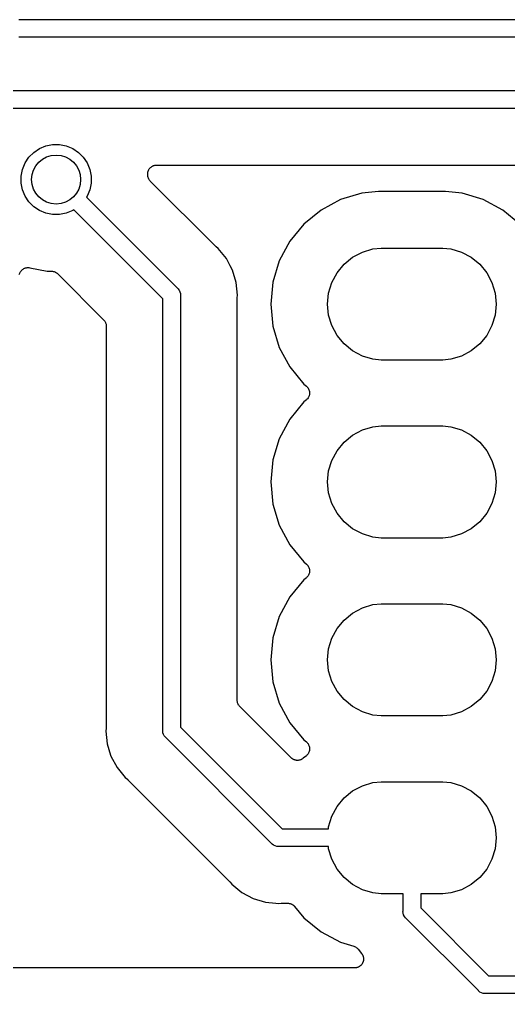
# Model space of a CAD drawing. Extents: x 2.36 to 5.74, y -5.58 to -1.66.
# Drawn here: x 2.704 to 2.979, y -4.488 to -3.94 of the extents above; entities that cross this region are included whole.
import ezdxf

# ---------------------------------------------------------------- set-up
doc = ezdxf.new("R2010")
doc.units = 0
doc.header["$MEASUREMENT"] = 0
doc.layers.add('BLACK', color=7, linetype='CONTINUOUS')

msp = doc.modelspace()

# ---------------------------------------------------------------- linework, layer by layer
at = {"layer": 'BLACK', "linetype": 'CONTINUOUS'}
for p, q in [((2.70408, -3.94), (3.06293, -3.94)), ((3.06475, -3.95), (2.70408, -3.95)), ((2.50707, -3.98), (3.25975, -3.98)), ((3.25793, -3.99), (2.50525, -3.99)), ((2.71245, -4.01471), (2.71568, -4.01256)), ((2.71568, -4.01256), (2.71926, -4.01107)), ((2.71926, -4.01107), (2.72306, -4.01031)), ((2.72306, -4.01031), (2.72694, -4.01031)), ((2.72694, -4.01031), (2.73074, -4.01107)), ((2.73074, -4.01107), (2.73432, -4.01256)), ((2.73432, -4.01256), (2.73755, -4.01471)), ((2.70756, -4.02068), (2.70971, -4.01745)), ((2.70971, -4.01745), (2.71245, -4.01471)), ((2.73755, -4.01471), (2.74029, -4.01745)), ((2.74029, -4.01745), (2.74244, -4.02068)), ((2.70531, -4.02806), (2.70607, -4.02426)), ((2.70607, -4.02426), (2.70756, -4.02068)), ((2.74244, -4.02068), (2.74393, -4.02426)), ((2.74393, -4.02426), (2.74469, -4.02806)), ((2.7769, -4.02484), (2.77713, -4.02443)), ((2.77713, -4.02443), (2.77735, -4.02402)), ((2.77735, -4.02402), (2.77736, -4.024)), ((2.77736, -4.024), (2.77737, -4.02399)), ((2.77737, -4.02399), (2.77767, -4.02363)), ((2.77767, -4.02363), (2.77797, -4.02326)), ((2.77797, -4.02326), (2.77799, -4.02325)), ((2.77799, -4.02325), (2.778, -4.02324)), ((2.778, -4.02324), (2.77836, -4.02294)), ((2.77836, -4.02294), (2.77873, -4.02265)), ((2.77873, -4.02265), (2.77874, -4.02264)), ((2.77874, -4.02264), (2.77876, -4.02263)), ((2.77876, -4.02263), (2.77918, -4.02241)), ((2.77918, -4.02241), (2.77959, -4.02219)), ((2.77959, -4.02219), (2.77961, -4.02218)), ((2.77961, -4.02218), (2.77962, -4.02218)), ((2.77962, -4.02218), (2.78007, -4.02204)), ((2.78007, -4.02204), (2.78052, -4.02191)), ((2.78052, -4.02191), (2.78054, -4.0219)), ((2.78054, -4.0219), (2.78056, -4.0219)), ((2.78056, -4.0219), (2.78103, -4.02186)), ((2.78103, -4.02186), (2.7815, -4.02181)), ((2.7815, -4.02181), (3.24268, -4.02181)), ((2.70531, -4.03194), (2.70531, -4.02806)), ((2.74469, -4.02806), (2.74469, -4.03194)), ((2.7765, -4.02674), (2.77655, -4.02627)), ((2.7765, -4.02677), (2.7765, -4.02674)), ((2.7765, -4.02678), (2.7765, -4.02677)), ((2.7765, -4.02681), (2.7765, -4.02678)), ((2.7765, -4.02678), (2.7765, -4.02678)), ((2.7765, -4.02737), (2.7765, -4.02681)), ((2.77654, -4.02783), (2.7765, -4.02737)), ((2.77658, -4.02829), (2.77654, -4.02783)), ((2.77655, -4.02627), (2.7766, -4.02581)), ((2.77659, -4.02831), (2.77658, -4.02829)), ((2.77659, -4.02834), (2.77659, -4.02831)), ((2.77672, -4.02878), (2.77659, -4.02834)), ((2.7766, -4.02579), (2.77661, -4.02577)), ((2.7766, -4.02581), (2.7766, -4.02579)), ((2.77661, -4.02577), (2.77675, -4.02532)), ((2.77685, -4.02922), (2.77672, -4.02878)), ((2.77675, -4.02532), (2.77689, -4.02487)), ((2.77687, -4.02925), (2.77685, -4.02922)), ((2.77687, -4.02927), (2.77687, -4.02925)), ((2.77709, -4.02968), (2.77687, -4.02927)), ((2.77689, -4.02487), (2.7769, -4.02486)), ((2.7769, -4.02486), (2.7769, -4.02484)), ((2.7773, -4.03009), (2.77709, -4.02968)), ((2.77732, -4.03011), (2.7773, -4.03009)), ((2.77733, -4.03013), (2.77732, -4.03011)), ((2.77762, -4.03049), (2.77733, -4.03013)), ((2.70607, -4.03574), (2.70531, -4.03194)), ((2.74469, -4.03194), (2.74393, -4.03574)), ((2.77791, -4.03085), (2.77762, -4.03049)), ((2.77795, -4.03089), (2.77791, -4.03085)), ((2.77796, -4.0309), (2.77795, -4.03089)), ((2.77795, -4.03089), (2.77795, -4.03089)), ((2.77795, -4.03089), (2.77795, -4.03089)), ((2.81458, -4.06752), (2.77796, -4.0309)), ((2.70756, -4.03932), (2.70607, -4.03574)), ((2.70971, -4.04255), (2.70756, -4.03932)), ((2.74244, -4.03932), (2.74202, -4.03995)), ((2.74202, -4.03995), (2.79336, -4.09129)), ((2.74393, -4.03574), (2.74244, -4.03932)), ((2.89684, -4.03761), (2.88491, -4.04123)), ((2.90614, -4.03669), (2.89684, -4.03761)), ((2.94386, -4.03669), (2.90614, -4.03669)), ((2.95316, -4.03761), (2.94386, -4.03669)), ((2.96509, -4.04123), (2.95316, -4.03761)), ((2.71245, -4.04529), (2.70971, -4.04255)), ((2.71568, -4.04744), (2.71245, -4.04529)), ((2.88491, -4.04123), (2.87391, -4.04711)), ((2.97609, -4.04711), (2.96509, -4.04123)), ((2.71926, -4.04893), (2.71568, -4.04744)), ((2.72306, -4.04969), (2.71926, -4.04893)), ((2.72694, -4.04969), (2.72306, -4.04969)), ((2.73074, -4.04893), (2.72694, -4.04969)), ((2.73432, -4.04744), (2.73074, -4.04893)), ((2.73495, -4.04702), (2.73432, -4.04744)), ((2.785, -4.09707), (2.73495, -4.04702)), ((2.87391, -4.04711), (2.86427, -4.05502)), ((2.98573, -4.05502), (2.97609, -4.04711)), ((2.86427, -4.05502), (2.85636, -4.06466)), ((2.81474, -4.06765), (2.81458, -4.06752)), ((2.81489, -4.0678), (2.81474, -4.06765)), ((2.81494, -4.06785), (2.81489, -4.0678)), ((2.81616, -4.06884), (2.81494, -4.06785)), ((2.85636, -4.06466), (2.85048, -4.07566)), ((2.90308, -4.06896), (2.9077, -4.0685)), ((2.9077, -4.0685), (2.9423, -4.0685)), ((2.9423, -4.0685), (2.94692, -4.06896)), ((2.82076, -4.07445), (2.81616, -4.06884)), ((2.88687, -4.07762), (2.89167, -4.07369)), ((2.89167, -4.07369), (2.89714, -4.07076)), ((2.89714, -4.07076), (2.90308, -4.06896)), ((2.94692, -4.06896), (2.95286, -4.07076)), ((2.95286, -4.07076), (2.95833, -4.07369)), ((2.95833, -4.07369), (2.96313, -4.07762)), ((2.70876, -4.07951), (2.70924, -4.07947)), ((2.70924, -4.07947), (2.70925, -4.07947)), ((2.70925, -4.07947), (2.70927, -4.07947)), ((2.70927, -4.07947), (2.70974, -4.07952)), ((2.82291, -4.07847), (2.82076, -4.07445)), ((2.82417, -4.08085), (2.82291, -4.07847)), ((2.82291, -4.07847), (2.82291, -4.07847)), ((2.85048, -4.07566), (2.84686, -4.08759)), ((2.88294, -4.08242), (2.88687, -4.07762)), ((2.96313, -4.07762), (2.96706, -4.08242)), ((2.70434, -4.08343), (2.70449, -4.08298)), ((2.70449, -4.08298), (2.70463, -4.08253)), ((2.70463, -4.08251), (2.70464, -4.0825)), ((2.70463, -4.08253), (2.70463, -4.08251)), ((2.70464, -4.0825), (2.70487, -4.08208)), ((2.70487, -4.08208), (2.70509, -4.08167)), ((2.70509, -4.08167), (2.7051, -4.08166)), ((2.7051, -4.08166), (2.70511, -4.08164)), ((2.70511, -4.08164), (2.70541, -4.08128)), ((2.70541, -4.08128), (2.70571, -4.08092)), ((2.70571, -4.08092), (2.70573, -4.08091)), ((2.70573, -4.08089), (2.7061, -4.0806)), ((2.70573, -4.08091), (2.70573, -4.08089)), ((2.7061, -4.0806), (2.70647, -4.0803)), ((2.70647, -4.0803), (2.70648, -4.08029)), ((2.70648, -4.08029), (2.7065, -4.08028)), ((2.7065, -4.08028), (2.70691, -4.08006)), ((2.70691, -4.08006), (2.70733, -4.07984)), ((2.70733, -4.07984), (2.70735, -4.07984)), ((2.70735, -4.07984), (2.70736, -4.07983)), ((2.70736, -4.07983), (2.70781, -4.0797)), ((2.70781, -4.0797), (2.70827, -4.07956)), ((2.70827, -4.07956), (2.70828, -4.07956)), ((2.70828, -4.07956), (2.7083, -4.07956)), ((2.7083, -4.07956), (2.70876, -4.07951)), ((2.70974, -4.07952), (2.71021, -4.07956)), ((2.71021, -4.07956), (2.71993, -4.0815)), ((2.71993, -4.0815), (2.72237, -4.0815)), ((2.72237, -4.0815), (2.72238, -4.0815)), ((2.72238, -4.0815), (2.72238, -4.0815)), ((2.72238, -4.0815), (2.72238, -4.0815)), ((2.72238, -4.0815), (2.72244, -4.0815)), ((2.72244, -4.0815), (2.7229, -4.08155)), ((2.7229, -4.08155), (2.72335, -4.08159)), ((2.72335, -4.08159), (2.72338, -4.0816)), ((2.72338, -4.0816), (2.72341, -4.08161)), ((2.72341, -4.08161), (2.72385, -4.08175)), ((2.72385, -4.08175), (2.72429, -4.08188)), ((2.72429, -4.08188), (2.72431, -4.08189)), ((2.72431, -4.08189), (2.72434, -4.0819)), ((2.72434, -4.0819), (2.72474, -4.08212)), ((2.72474, -4.08212), (2.72515, -4.08234)), ((2.72515, -4.08234), (2.72517, -4.08236)), ((2.72517, -4.08236), (2.72519, -4.08237)), ((2.72519, -4.08237), (2.72555, -4.08267)), ((2.72555, -4.08267), (2.7259, -4.08296)), ((2.7259, -4.08296), (2.75172, -4.10878)), ((2.82628, -4.08778), (2.82417, -4.08085)), ((2.88001, -4.08789), (2.88294, -4.08242)), ((2.96706, -4.08242), (2.96999, -4.08789)), ((2.82699, -4.095), (2.82628, -4.08778)), ((2.84686, -4.08759), (2.84564, -4.1)), ((2.87821, -4.09383), (2.88001, -4.08789)), ((2.96999, -4.08789), (2.97179, -4.09383)), ((2.79336, -4.09129), (2.79355, -4.09145)), ((2.79355, -4.09145), (2.79405, -4.09205)), ((2.79405, -4.09205), (2.79418, -4.09221)), ((2.79418, -4.09221), (2.79464, -4.09308)), ((2.79464, -4.09308), (2.79493, -4.09402)), ((2.79493, -4.09402), (2.79502, -4.095)), ((2.79502, -4.095), (2.795, -4.09525)), ((2.795, -4.09525), (2.795, -4.33793)), ((2.82684, -4.09656), (2.82699, -4.095)), ((2.8776, -4.1), (2.87821, -4.09383)), ((2.97179, -4.09383), (2.9724, -4.1)), ((2.785, -4.33975), (2.785, -4.09707)), ((2.82681, -4.09698), (2.82684, -4.09677)), ((2.82681, -4.09705), (2.82681, -4.09698)), ((2.82681, -4.32268), (2.82681, -4.09705)), ((2.82684, -4.09677), (2.82684, -4.09656)), ((2.84564, -4.1), (2.84686, -4.11241)), ((2.87821, -4.10617), (2.8776, -4.1)), ((2.9724, -4.1), (2.97179, -4.10617)), ((2.88001, -4.11211), (2.87821, -4.10617)), ((2.97179, -4.10617), (2.96999, -4.11211)), ((2.75172, -4.10878), (2.75174, -4.10879)), ((2.75174, -4.10879), (2.75174, -4.1088)), ((2.75174, -4.1088), (2.75174, -4.1088)), ((2.75174, -4.1088), (2.75177, -4.10883)), ((2.75177, -4.10883), (2.75206, -4.10919)), ((2.75206, -4.10919), (2.75235, -4.10955)), ((2.75235, -4.10955), (2.75237, -4.10957)), ((2.75237, -4.10957), (2.75238, -4.1096)), ((2.75238, -4.1096), (2.7526, -4.11001)), ((2.7526, -4.11001), (2.75281, -4.11041)), ((2.75281, -4.11041), (2.75282, -4.11044)), ((2.75282, -4.11044), (2.75283, -4.11046)), ((2.75283, -4.11046), (2.75296, -4.11091)), ((2.75296, -4.11091), (2.75309, -4.11135)), ((2.75309, -4.11135), (2.7531, -4.11137)), ((2.7531, -4.11137), (2.7531, -4.1114)), ((2.7531, -4.1114), (2.75314, -4.11186)), ((2.75314, -4.11186), (2.75319, -4.11232)), ((2.75319, -4.11232), (2.75319, -4.33795)), ((2.88294, -4.11758), (2.88001, -4.11211)), ((2.96999, -4.11211), (2.96706, -4.11758)), ((2.84686, -4.11241), (2.85048, -4.12434)), ((2.88687, -4.12238), (2.88294, -4.11758)), ((2.96706, -4.11758), (2.96313, -4.12238)), ((2.89167, -4.12631), (2.88687, -4.12238)), ((2.96313, -4.12238), (2.95833, -4.12631)), ((2.85048, -4.12434), (2.85636, -4.13534)), ((2.89714, -4.12924), (2.89167, -4.12631)), ((2.95833, -4.12631), (2.95286, -4.12924)), ((2.90308, -4.13104), (2.89714, -4.12924)), ((2.9077, -4.1315), (2.90308, -4.13104)), ((2.9423, -4.1315), (2.9077, -4.1315)), ((2.94692, -4.13104), (2.9423, -4.1315)), ((2.95286, -4.12924), (2.94692, -4.13104)), ((2.85636, -4.13534), (2.86427, -4.14498)), ((2.86427, -4.14498), (2.86568, -4.14613)), ((2.86568, -4.14613), (2.86571, -4.14616)), ((2.86571, -4.14616), (2.86571, -4.14616)), ((2.86571, -4.14616), (2.86571, -4.14616)), ((2.86571, -4.14616), (2.86573, -4.14618)), ((2.86573, -4.14618), (2.86606, -4.14652)), ((2.86606, -4.14652), (2.86639, -4.14686)), ((2.86639, -4.14686), (2.8664, -4.14687)), ((2.8664, -4.14687), (2.86641, -4.14688)), ((2.86641, -4.14688), (2.86667, -4.14728)), ((2.86667, -4.14728), (2.86693, -4.14767)), ((2.86693, -4.14767), (2.86693, -4.14768)), ((2.86693, -4.14768), (2.86694, -4.1477)), ((2.86694, -4.1477), (2.86712, -4.14814)), ((2.86712, -4.14814), (2.8673, -4.14857)), ((2.8673, -4.14857), (2.8673, -4.14859)), ((2.8673, -4.14859), (2.8673, -4.1486)), ((2.8673, -4.1486), (2.86739, -4.14907)), ((2.86748, -4.15054), (2.86738, -4.151)), ((2.86739, -4.14907), (2.86748, -4.14953)), ((2.86748, -4.14953), (2.86748, -4.14955)), ((2.86748, -4.14955), (2.86748, -4.14956)), ((2.86748, -4.14956), (2.86748, -4.15003)), ((2.86748, -4.15003), (2.86748, -4.15051)), ((2.86748, -4.15051), (2.86748, -4.15052)), ((2.86748, -4.15052), (2.86748, -4.15054)), ((2.86427, -4.15502), (2.85636, -4.16466)), ((2.86568, -4.15387), (2.86427, -4.15502)), ((2.86601, -4.15353), (2.86568, -4.15387)), ((2.86635, -4.1532), (2.86601, -4.15353)), ((2.86636, -4.15319), (2.86635, -4.1532)), ((2.86637, -4.15318), (2.86636, -4.15319)), ((2.86663, -4.15278), (2.86637, -4.15318)), ((2.86689, -4.15239), (2.86663, -4.15278)), ((2.8669, -4.15238), (2.86689, -4.15239)), ((2.86691, -4.15236), (2.8669, -4.15238)), ((2.86709, -4.15192), (2.86691, -4.15236)), ((2.86728, -4.15149), (2.86709, -4.15192)), ((2.86738, -4.151), (2.86728, -4.15146)), ((2.86728, -4.15146), (2.86728, -4.15148)), ((2.86728, -4.15148), (2.86728, -4.15149)), ((2.85636, -4.16466), (2.85048, -4.17566)), ((2.89167, -4.17369), (2.89714, -4.17076)), ((2.89714, -4.17076), (2.90308, -4.16896)), ((2.90308, -4.16896), (2.9077, -4.1685)), ((2.9077, -4.1685), (2.9423, -4.1685)), ((2.9423, -4.1685), (2.94692, -4.16896)), ((2.94692, -4.16896), (2.95286, -4.17076)), ((2.95286, -4.17076), (2.95833, -4.17369)), ((2.85048, -4.17566), (2.84686, -4.18759)), ((2.88294, -4.18242), (2.88687, -4.17762)), ((2.88687, -4.17762), (2.89167, -4.17369)), ((2.95833, -4.17369), (2.96313, -4.17762)), ((2.96313, -4.17762), (2.96706, -4.18242)), ((2.88001, -4.18789), (2.88294, -4.18242)), ((2.96706, -4.18242), (2.96999, -4.18789)), ((2.84686, -4.18759), (2.84564, -4.2)), ((2.87821, -4.19383), (2.88001, -4.18789)), ((2.96999, -4.18789), (2.97179, -4.19383)), ((2.8776, -4.2), (2.87821, -4.19383)), ((2.97179, -4.19383), (2.9724, -4.2)), ((2.84564, -4.2), (2.84686, -4.21241)), ((2.87821, -4.20617), (2.8776, -4.2)), ((2.9724, -4.2), (2.97179, -4.20617)), ((2.88001, -4.21211), (2.87821, -4.20617)), ((2.97179, -4.20617), (2.96999, -4.21211)), ((2.84686, -4.21241), (2.85048, -4.22434)), ((2.88294, -4.21758), (2.88001, -4.21211)), ((2.96999, -4.21211), (2.96706, -4.21758)), ((2.88687, -4.22238), (2.88294, -4.21758)), ((2.96706, -4.21758), (2.96313, -4.22238)), ((2.85048, -4.22434), (2.85636, -4.23534)), ((2.89167, -4.22631), (2.88687, -4.22238)), ((2.89714, -4.22924), (2.89167, -4.22631)), ((2.95833, -4.22631), (2.95286, -4.22924)), ((2.96313, -4.22238), (2.95833, -4.22631)), ((2.90308, -4.23104), (2.89714, -4.22924)), ((2.9077, -4.2315), (2.90308, -4.23104)), ((2.9423, -4.2315), (2.9077, -4.2315)), ((2.94692, -4.23104), (2.9423, -4.2315)), ((2.95286, -4.22924), (2.94692, -4.23104)), ((2.85636, -4.23534), (2.86427, -4.24498)), ((2.86427, -4.24498), (2.86568, -4.24613)), ((2.86568, -4.24613), (2.86571, -4.24616)), ((2.86571, -4.24616), (2.86571, -4.24616)), ((2.86571, -4.24616), (2.86571, -4.24616)), ((2.86571, -4.24616), (2.86573, -4.24618)), ((2.86573, -4.24618), (2.86606, -4.24652)), ((2.86606, -4.24652), (2.86639, -4.24686)), ((2.86639, -4.24686), (2.8664, -4.24687)), ((2.8664, -4.24687), (2.86641, -4.24688)), ((2.86641, -4.24688), (2.86667, -4.24728)), ((2.86667, -4.24728), (2.86693, -4.24767)), ((2.86693, -4.24767), (2.86693, -4.24768)), ((2.86693, -4.24768), (2.86694, -4.2477)), ((2.86694, -4.2477), (2.86712, -4.24814)), ((2.86712, -4.24814), (2.8673, -4.24857)), ((2.8673, -4.24857), (2.8673, -4.24859)), ((2.8673, -4.24859), (2.8673, -4.2486)), ((2.8673, -4.2486), (2.86739, -4.24907)), ((2.86739, -4.24907), (2.86748, -4.24953)), ((2.86568, -4.25387), (2.86427, -4.25502)), ((2.86601, -4.25353), (2.86568, -4.25387)), ((2.86635, -4.2532), (2.86601, -4.25353)), ((2.86636, -4.25319), (2.86635, -4.2532)), ((2.86637, -4.25318), (2.86636, -4.25319)), ((2.86663, -4.25278), (2.86637, -4.25318)), ((2.86689, -4.25239), (2.86663, -4.25278)), ((2.8669, -4.25238), (2.86689, -4.25239)), ((2.86691, -4.25236), (2.8669, -4.25238)), ((2.86709, -4.25192), (2.86691, -4.25236)), ((2.86728, -4.25149), (2.86709, -4.25192)), ((2.86738, -4.251), (2.86728, -4.25146)), ((2.86728, -4.25146), (2.86728, -4.25148)), ((2.86728, -4.25148), (2.86728, -4.25149)), ((2.86748, -4.25054), (2.86738, -4.251)), ((2.86748, -4.24953), (2.86748, -4.24955)), ((2.86748, -4.24955), (2.86748, -4.24956)), ((2.86748, -4.24956), (2.86748, -4.25003)), ((2.86748, -4.25003), (2.86748, -4.25051)), ((2.86748, -4.25051), (2.86748, -4.25052)), ((2.86748, -4.25052), (2.86748, -4.25054)), ((2.86427, -4.25502), (2.85636, -4.26466)), ((2.85636, -4.26466), (2.85048, -4.27566)), ((2.89167, -4.27369), (2.89714, -4.27076)), ((2.89714, -4.27076), (2.90308, -4.26896)), ((2.90308, -4.26896), (2.9077, -4.2685)), ((2.9077, -4.2685), (2.9423, -4.2685)), ((2.9423, -4.2685), (2.94692, -4.26896)), ((2.94692, -4.26896), (2.95286, -4.27076)), ((2.95286, -4.27076), (2.95833, -4.27369)), ((2.85048, -4.27566), (2.84686, -4.28759)), ((2.88687, -4.27762), (2.89167, -4.27369)), ((2.95833, -4.27369), (2.96313, -4.27762)), ((2.88294, -4.28242), (2.88687, -4.27762)), ((2.96313, -4.27762), (2.96706, -4.28242)), ((2.88001, -4.28789), (2.88294, -4.28242)), ((2.96706, -4.28242), (2.96999, -4.28789)), ((2.84686, -4.28759), (2.84564, -4.3)), ((2.87821, -4.29383), (2.88001, -4.28789)), ((2.96999, -4.28789), (2.97179, -4.29383)), ((2.8776, -4.3), (2.87821, -4.29383)), ((2.97179, -4.29383), (2.9724, -4.3)), ((2.84564, -4.3), (2.84686, -4.31241)), ((2.87821, -4.30617), (2.8776, -4.3)), ((2.9724, -4.3), (2.97179, -4.30617)), ((2.88001, -4.31211), (2.87821, -4.30617)), ((2.97179, -4.30617), (2.96999, -4.31211)), ((2.84686, -4.31241), (2.85048, -4.32434)), ((2.88294, -4.31758), (2.88001, -4.31211)), ((2.96999, -4.31211), (2.96706, -4.31758)), ((2.88687, -4.32238), (2.88294, -4.31758)), ((2.96706, -4.31758), (2.96313, -4.32238)), ((2.82686, -4.32314), (2.82681, -4.32268)), ((2.8269, -4.3236), (2.82686, -4.32314)), ((2.8269, -4.32363), (2.8269, -4.3236)), ((2.82691, -4.32365), (2.8269, -4.32363)), ((2.82704, -4.32409), (2.82691, -4.32365)), ((2.82717, -4.32454), (2.82704, -4.32409)), ((2.82718, -4.32456), (2.82717, -4.32454)), ((2.82719, -4.32459), (2.82718, -4.32456)), ((2.82741, -4.32499), (2.82719, -4.32459)), ((2.82762, -4.3254), (2.82741, -4.32499)), ((2.82763, -4.32543), (2.82762, -4.3254)), ((2.82765, -4.32545), (2.82763, -4.32543)), ((2.82794, -4.32581), (2.82765, -4.32545)), ((2.82823, -4.32617), (2.82794, -4.32581)), ((2.85048, -4.32434), (2.85636, -4.33534)), ((2.89167, -4.32631), (2.88687, -4.32238)), ((2.96313, -4.32238), (2.95833, -4.32631)), ((2.82826, -4.3262), (2.82823, -4.32617)), ((2.82828, -4.32622), (2.82826, -4.3262)), ((2.82826, -4.3262), (2.82826, -4.3262)), ((2.82826, -4.3262), (2.82826, -4.3262)), ((2.85713, -4.35507), (2.82828, -4.32622)), ((2.89714, -4.32924), (2.89167, -4.32631)), ((2.90308, -4.33104), (2.89714, -4.32924)), ((2.9077, -4.3315), (2.90308, -4.33104)), ((2.94692, -4.33104), (2.9423, -4.3315)), ((2.95286, -4.32924), (2.94692, -4.33104)), ((2.95833, -4.32631), (2.95286, -4.32924)), ((2.85636, -4.33534), (2.86427, -4.34498)), ((2.9423, -4.3315), (2.9077, -4.3315)), ((2.75316, -4.33844), (2.75301, -4.34)), ((2.75301, -4.34), (2.75372, -4.34722)), ((2.75317, -4.33823), (2.75316, -4.33844)), ((2.75319, -4.33802), (2.75317, -4.33823)), ((2.75319, -4.33795), (2.75319, -4.33802)), ((2.78498, -4.34), (2.785, -4.33975)), ((2.78507, -4.34098), (2.78498, -4.34)), ((2.78536, -4.34192), (2.78507, -4.34098)), ((2.78582, -4.34279), (2.78536, -4.34192)), ((2.795, -4.33793), (2.85207, -4.395)), ((2.75372, -4.34722), (2.75566, -4.35361)), ((2.78645, -4.34355), (2.78582, -4.34279)), ((2.78582, -4.34279), (2.78582, -4.34279)), ((2.78664, -4.34371), (2.78645, -4.34355)), ((2.84629, -4.40336), (2.78664, -4.34371)), ((2.86427, -4.34498), (2.86568, -4.34613)), ((2.86568, -4.34613), (2.86571, -4.34616)), ((2.86571, -4.34616), (2.86571, -4.34616)), ((2.86571, -4.34616), (2.86571, -4.34616)), ((2.86571, -4.34616), (2.86573, -4.34618)), ((2.86573, -4.34618), (2.86606, -4.34652)), ((2.86606, -4.34652), (2.86639, -4.34686)), ((2.86639, -4.34686), (2.8664, -4.34687)), ((2.8664, -4.34687), (2.86641, -4.34688)), ((2.86641, -4.34688), (2.86667, -4.34728)), ((2.86667, -4.34728), (2.86693, -4.34767)), ((2.86693, -4.34767), (2.86693, -4.34768)), ((2.86693, -4.34768), (2.86694, -4.3477)), ((2.86694, -4.3477), (2.86712, -4.34814)), ((2.86635, -4.3532), (2.86601, -4.35353)), ((2.86636, -4.35319), (2.86635, -4.3532)), ((2.86637, -4.35318), (2.86636, -4.35319)), ((2.86663, -4.35278), (2.86637, -4.35318)), ((2.86689, -4.35239), (2.86663, -4.35278)), ((2.8669, -4.35238), (2.86689, -4.35239)), ((2.86691, -4.35236), (2.8669, -4.35238)), ((2.86709, -4.35192), (2.86691, -4.35236)), ((2.86728, -4.35149), (2.86709, -4.35192)), ((2.86712, -4.34814), (2.8673, -4.34857)), ((2.86738, -4.351), (2.86728, -4.35146)), ((2.86728, -4.35146), (2.86728, -4.35148)), ((2.86728, -4.35148), (2.86728, -4.35149)), ((2.8673, -4.34857), (2.8673, -4.34859)), ((2.8673, -4.34859), (2.8673, -4.3486)), ((2.8673, -4.3486), (2.86739, -4.34907)), ((2.86748, -4.35054), (2.86738, -4.351)), ((2.86739, -4.34907), (2.86748, -4.34953)), ((2.86748, -4.34953), (2.86748, -4.34955)), ((2.86748, -4.34955), (2.86748, -4.34956)), ((2.86748, -4.34956), (2.86748, -4.35003)), ((2.86748, -4.35003), (2.86748, -4.35051)), ((2.86748, -4.35051), (2.86748, -4.35052)), ((2.86748, -4.35052), (2.86748, -4.35054)), ((2.75566, -4.35361), (2.75566, -4.35361)), ((2.75566, -4.35361), (2.75583, -4.35416)), ((2.75583, -4.35416), (2.75924, -4.36055)), ((2.8573, -4.35521), (2.85713, -4.35507)), ((2.85746, -4.35538), (2.8573, -4.35521)), ((2.85768, -4.35552), (2.85746, -4.35538)), ((2.85788, -4.35569), (2.85768, -4.35552)), ((2.85808, -4.3558), (2.85788, -4.35569)), ((2.85827, -4.35592), (2.85808, -4.3558)), ((2.85851, -4.35603), (2.85827, -4.35592)), ((2.85874, -4.35615), (2.85851, -4.35603)), ((2.85896, -4.35622), (2.85874, -4.35615)), ((2.85917, -4.3563), (2.85896, -4.35622)), ((2.85942, -4.35636), (2.85917, -4.3563)), ((2.85967, -4.35643), (2.85942, -4.35636)), ((2.8599, -4.35646), (2.85967, -4.35643)), ((2.86013, -4.3565), (2.8599, -4.35646)), ((2.86039, -4.35651), (2.86013, -4.3565)), ((2.86065, -4.35653), (2.86039, -4.35651)), ((2.86087, -4.35651), (2.86065, -4.35653)), ((2.8611, -4.35651), (2.86087, -4.35651)), ((2.86136, -4.35647), (2.8611, -4.35651)), ((2.86162, -4.35644), (2.86136, -4.35647)), ((2.86184, -4.35638), (2.86162, -4.35644)), ((2.86206, -4.35633), (2.86184, -4.35638)), ((2.8623, -4.35624), (2.86206, -4.35633)), ((2.86255, -4.35616), (2.8623, -4.35624)), ((2.86275, -4.35606), (2.86255, -4.35616)), ((2.86297, -4.35597), (2.86275, -4.35606)), ((2.86318, -4.35583), (2.86297, -4.35597)), ((2.86342, -4.35571), (2.86318, -4.35583)), ((2.86359, -4.35556), (2.86342, -4.35571)), ((2.86378, -4.35544), (2.86359, -4.35556)), ((2.86392, -4.3553), (2.86378, -4.35544)), ((2.86568, -4.35387), (2.86392, -4.3553)), ((2.86601, -4.35353), (2.86568, -4.35387)), ((2.75924, -4.36055), (2.76384, -4.36616)), ((2.76384, -4.36616), (2.76506, -4.36715)), ((2.76506, -4.36715), (2.76511, -4.3672)), ((2.76511, -4.3672), (2.76526, -4.36735)), ((2.76526, -4.36735), (2.76542, -4.36748)), ((2.76542, -4.36748), (2.82252, -4.42458)), ((2.89714, -4.37076), (2.90308, -4.36896)), ((2.90308, -4.36896), (2.9077, -4.3685)), ((2.9077, -4.3685), (2.9423, -4.3685)), ((2.9423, -4.3685), (2.94692, -4.36896)), ((2.94692, -4.36896), (2.95286, -4.37076)), ((2.88687, -4.37762), (2.89167, -4.37369)), ((2.89167, -4.37369), (2.89714, -4.37076)), ((2.95286, -4.37076), (2.95833, -4.37369)), ((2.95833, -4.37369), (2.96313, -4.37762)), ((2.88294, -4.38242), (2.88687, -4.37762)), ((2.96313, -4.37762), (2.96706, -4.38242)), ((2.88001, -4.38789), (2.88294, -4.38242)), ((2.96706, -4.38242), (2.96999, -4.38789)), ((2.87821, -4.39383), (2.88001, -4.38789)), ((2.96999, -4.38789), (2.97179, -4.39383)), ((2.85207, -4.395), (2.8781, -4.395)), ((2.8781, -4.395), (2.87821, -4.39383)), ((2.97179, -4.39383), (2.9724, -4.4)), ((2.9724, -4.4), (2.97179, -4.40617)), ((2.84645, -4.40355), (2.84629, -4.40336)), ((2.84721, -4.40418), (2.84645, -4.40355)), ((2.84808, -4.40464), (2.84721, -4.40418)), ((2.84902, -4.40493), (2.84808, -4.40464)), ((2.84975, -4.405), (2.84902, -4.40493)), ((2.85, -4.40502), (2.84975, -4.405)), ((2.84975, -4.405), (2.84975, -4.405)), ((2.85025, -4.405), (2.85, -4.40502)), ((2.8781, -4.405), (2.85025, -4.405)), ((2.87821, -4.40617), (2.8781, -4.405)), ((2.88001, -4.41211), (2.87821, -4.40617)), ((2.97179, -4.40617), (2.96999, -4.41211)), ((2.88294, -4.41758), (2.88001, -4.41211)), ((2.96999, -4.41211), (2.96706, -4.41758)), ((2.88687, -4.42238), (2.88294, -4.41758)), ((2.96706, -4.41758), (2.96313, -4.42238)), ((2.89167, -4.42631), (2.88687, -4.42238)), ((2.96313, -4.42238), (2.95833, -4.42631)), ((2.82252, -4.42458), (2.82257, -4.42463)), ((2.82257, -4.42463), (2.8227, -4.42479)), ((2.8227, -4.42479), (2.82285, -4.42494)), ((2.82285, -4.42494), (2.82384, -4.42616)), ((2.82384, -4.42616), (2.82945, -4.43076)), ((2.89714, -4.42924), (2.89167, -4.42631)), ((2.90308, -4.43104), (2.89714, -4.42924)), ((2.95286, -4.42924), (2.94692, -4.43104)), ((2.95833, -4.42631), (2.95286, -4.42924)), ((2.82945, -4.43076), (2.83584, -4.43417)), ((2.83584, -4.43417), (2.84278, -4.43628)), ((2.9077, -4.4315), (2.90308, -4.43104)), ((2.92, -4.4315), (2.9077, -4.4315)), ((2.92, -4.44125), (2.92, -4.4315)), ((2.9423, -4.4315), (2.93, -4.4315)), ((2.93, -4.4315), (2.93, -4.43943)), ((2.94692, -4.43104), (2.9423, -4.4315)), ((2.84278, -4.43628), (2.84844, -4.43684)), ((2.84844, -4.43684), (2.84844, -4.43684)), ((2.84844, -4.43684), (2.85, -4.43699)), ((2.85, -4.43699), (2.85156, -4.43684)), ((2.85156, -4.43684), (2.85163, -4.43683)), ((2.85163, -4.43683), (2.85184, -4.43683)), ((2.85184, -4.43683), (2.85205, -4.43681)), ((2.85205, -4.43681), (2.8552, -4.43681)), ((2.8552, -4.43681), (2.85527, -4.43681)), ((2.85527, -4.43681), (2.85549, -4.43684)), ((2.85549, -4.43684), (2.85571, -4.43684)), ((2.85571, -4.43684), (2.85597, -4.43689)), ((2.85597, -4.43689), (2.85624, -4.43692)), ((2.85624, -4.43692), (2.85645, -4.43699)), ((2.85645, -4.43699), (2.85666, -4.43703)), ((2.85666, -4.43703), (2.85691, -4.43713)), ((2.85691, -4.43713), (2.85717, -4.43722)), ((2.85717, -4.43722), (2.85736, -4.43732)), ((2.85736, -4.43732), (2.85757, -4.43741)), ((2.85757, -4.43741), (2.85779, -4.43756)), ((2.85779, -4.43756), (2.85803, -4.43769)), ((2.85803, -4.43769), (2.85819, -4.43783)), ((2.85819, -4.43783), (2.85838, -4.43795)), ((2.85838, -4.43795), (2.85857, -4.43814)), ((2.85857, -4.43814), (2.85877, -4.43831)), ((2.85877, -4.43831), (2.85891, -4.43848)), ((2.85891, -4.43848), (2.85907, -4.43864)), ((2.85907, -4.43864), (2.86427, -4.44498)), ((2.93, -4.43943), (2.96813, -4.47756)), ((2.86427, -4.44498), (2.87391, -4.45289)), ((2.91998, -4.4415), (2.92, -4.44125)), ((2.92007, -4.44248), (2.91998, -4.4415)), ((2.92036, -4.44342), (2.92007, -4.44248)), ((2.92081, -4.44426), (2.92036, -4.44342)), ((2.92082, -4.44429), (2.92081, -4.44426)), ((2.92145, -4.44505), (2.92082, -4.44429)), ((2.92164, -4.44521), (2.92145, -4.44505)), ((2.96235, -4.48592), (2.92164, -4.44521)), ((2.87391, -4.45289), (2.88491, -4.45877)), ((2.88491, -4.45877), (2.89231, -4.46102)), ((2.89231, -4.46102), (2.89232, -4.46102)), ((2.89232, -4.46102), (2.89232, -4.46102)), ((2.89232, -4.46102), (2.89232, -4.46102)), ((2.89232, -4.46102), (2.89238, -4.46104)), ((2.89238, -4.46104), (2.8928, -4.46122)), ((2.8928, -4.46122), (2.89322, -4.4614)), ((2.89322, -4.4614), (2.89325, -4.46141)), ((2.89325, -4.46141), (2.89327, -4.46142)), ((2.89327, -4.46142), (2.89365, -4.46168)), ((2.89365, -4.46168), (2.89403, -4.46194)), ((2.89403, -4.46194), (2.89405, -4.46196)), ((2.89405, -4.46196), (2.89408, -4.46197)), ((2.89408, -4.46197), (2.8944, -4.4623)), ((2.8944, -4.4623), (2.89472, -4.46263)), ((2.89472, -4.46263), (2.89668, -4.46502)), ((2.89668, -4.46502), (2.89673, -4.46507)), ((2.89673, -4.46507), (2.89685, -4.46527)), ((2.89685, -4.46527), (2.897, -4.46545)), ((2.897, -4.46545), (2.89712, -4.46568)), ((2.89712, -4.46568), (2.89726, -4.46589)), ((2.89726, -4.46589), (2.89735, -4.46611)), ((2.89735, -4.46611), (2.89745, -4.46632)), ((2.89745, -4.46632), (2.89753, -4.46656)), ((2.89753, -4.46656), (2.89762, -4.4668)), ((2.89762, -4.4668), (2.89766, -4.46703)), ((2.89766, -4.46703), (2.89773, -4.46725)), ((2.89773, -4.46725), (2.89775, -4.46751)), ((2.89775, -4.46751), (2.8978, -4.46776)), ((2.89782, -4.46822), (2.89779, -4.46848)), ((2.8978, -4.46776), (2.8978, -4.46799)), ((2.8978, -4.46799), (2.89782, -4.46822)), ((2.89282, -4.47319), (2.6453, -4.47319)), ((2.89305, -4.47317), (2.89282, -4.47319)), ((2.89329, -4.47317), (2.89305, -4.47317)), ((2.89354, -4.47312), (2.89329, -4.47317)), ((2.89379, -4.47309), (2.89354, -4.47312)), ((2.89401, -4.47303), (2.89379, -4.47309)), ((2.89424, -4.47298), (2.89401, -4.47303)), ((2.89448, -4.47289), (2.89424, -4.47298)), ((2.89472, -4.47281), (2.89448, -4.47289)), ((2.89493, -4.4727), (2.89472, -4.47281)), ((2.89515, -4.47261), (2.89493, -4.4727)), ((2.89536, -4.47247), (2.89515, -4.47261)), ((2.89558, -4.47235), (2.89536, -4.47247)), ((2.89577, -4.47221), (2.89558, -4.47235)), ((2.89596, -4.47208), (2.89577, -4.47221)), ((2.89614, -4.4719), (2.89596, -4.47208)), ((2.89634, -4.47174), (2.89614, -4.4719)), ((2.89649, -4.47156), (2.89634, -4.47174)), ((2.89666, -4.47139), (2.89649, -4.47156)), ((2.8968, -4.47118), (2.89666, -4.47139)), ((2.89696, -4.47098), (2.8968, -4.47118)), ((2.89707, -4.47078), (2.89696, -4.47098)), ((2.89721, -4.47058), (2.89707, -4.47078)), ((2.89731, -4.47035), (2.89721, -4.47058)), ((2.89743, -4.47013), (2.89731, -4.47035)), ((2.8975, -4.4699), (2.89743, -4.47013)), ((2.89759, -4.46969), (2.8975, -4.4699)), ((2.89764, -4.46944), (2.89759, -4.46969)), ((2.89772, -4.46919), (2.89764, -4.46944)), ((2.89774, -4.46896), (2.89772, -4.46919)), ((2.89779, -4.46873), (2.89774, -4.46896)), ((2.89779, -4.46848), (2.89779, -4.46873)), ((2.96813, -4.47756), (3.31356, -4.47756)), ((2.96251, -4.48611), (2.96235, -4.48592)), ((2.96327, -4.48674), (2.96251, -4.48611)), ((2.96414, -4.4872), (2.96327, -4.48674)), ((2.96508, -4.48749), (2.96414, -4.4872)), ((2.96606, -4.48758), (2.96508, -4.48749)), ((2.96631, -4.48756), (2.96606, -4.48758)), ((3.31538, -4.48756), (2.96631, -4.48756))]:
    msp.add_line(p, q, dxfattribs=at)
at = {"layer": 'BLACK'}
msp.add_circle((2.725, -4.03), 0.01378, dxfattribs=at)

doc.saveas('drawing.dxf')
